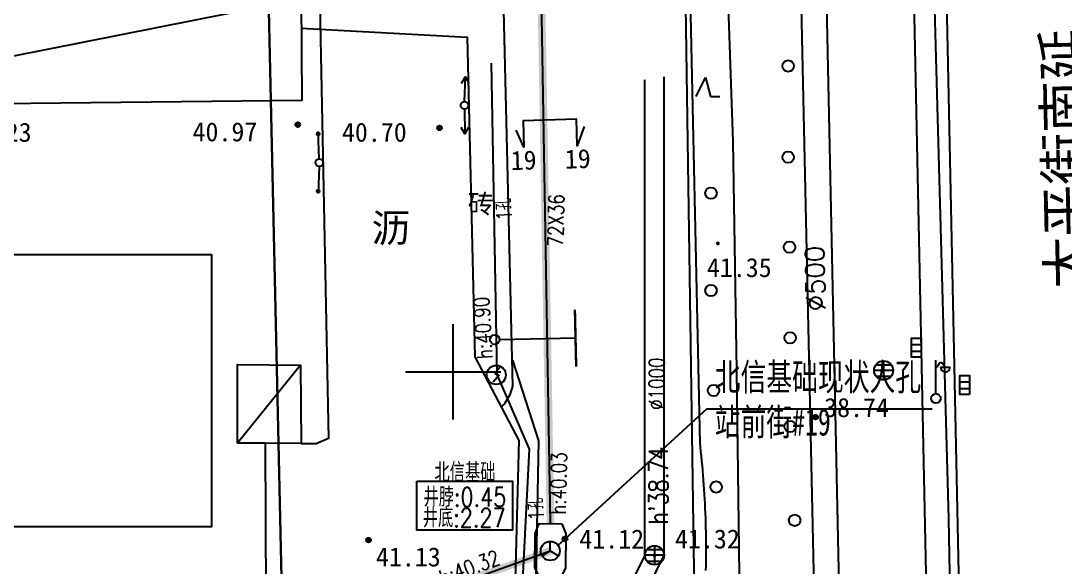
# Model space of a CAD drawing. Extents: x 501830 to 502977, y 299930 to 300245.
# Drawn here: x 502577.3 to 502632.1, y 300139.8 to 300168.4 of the extents above; entities that cross this region are included whole.
import ezdxf
from ezdxf.enums import TextEntityAlignment as Align
from ezdxf.lldxf.tags import DXFTag

# ---------------------------------------------------------------- set-up
doc = ezdxf.new("R2010")
doc.units = 0
doc.linetypes.add('2312', pattern=[0.3, 0.2, -0.1])
for name, color, linetype in [('BJ02', 7, 'Continuous'), ('BJ03', 7, 'Continuous'), ('BJ04', 7, 'Continuous'), ('BJ05', 7, 'Continuous'), ('BJ08', 7, 'Continuous'), ('BJ09', 7, 'Continuous'), ('TK', 7, 'Continuous'), ('新建北信', 13, 'Continuous'), ('燃气注记', 6, 'Continuous'), ('燃气管线', 6, 'Continuous'), ('电信井', 3, 'Continuous'), ('电信断面图及编号', 3, 'Continuous'), ('电信注记', 3, 'Continuous'), ('电信管线', 3, 'Continuous'), ('电信高程表', 3, 'Continuous'), ('电力井', 1, 'Continuous'), ('电力注记', 1, 'Continuous'), ('电力管线', 1, 'Continuous'), ('电力高程表', 1, 'Continuous'), ('雨水井', 34, 'Continuous'), ('雨水注记', 34, 'Continuous'), ('雨水管线', 34, 'Continuous'), ('雨水高程表', 34, 'Continuous')]:
    doc.layers.add(name, color=color, linetype=linetype)
doc.layers.add('道路红线', color=11, linetype='Continuous', lineweight=30)
doc.styles.add('HZ', font='simplex.shx', dxfattribs={"bigfont": 'hztxt'})
doc.styles.add('HZTXT', font='romans', dxfattribs={"width": 0.7, "height": 4, "bigfont": 'HZTXT'})
doc.styles.get("Standard").update_dxf_attribs({"font": 'SIMFANG.TTF'})
doc.styles.add('宋体', font='SimSun.ttf')
doc.styles.add('粗等线', font='SIMHEI.TTF')
doc.linetypes.add('45003', pattern='A,1e-05,[136,bjxx.shx,S=0.075,R=0,X=-1e-05,Y=0],0.15', length=0.15001)
tags = doc.linetypes.add('DL', pattern='A,15,-4.925,[130,ltypeshp.shx,S=0.5,R=330,X=-0.15,Y=0.433],0,[130,ltypeshp.shx,S=0.4,R=90,X=0,Y=0],-0.15,[130,ltypeshp.shx,S=0.5,R=150,X=0,Y=-0.433],-4.925,15', length=40).pattern_tags.tags
tags[32:33] = [DXFTag(74, 4), DXFTag(75, 0), DXFTag(340, '0'), DXFTag(46, 1.0), DXFTag(50, 0.0), DXFTag(44, 0.0), DXFTag(45, 0.0)]
tags[30:31] = [DXFTag(74, 4), DXFTag(75, 0), DXFTag(340, '0'), DXFTag(46, 1.0), DXFTag(50, 0.0), DXFTag(44, 0.0), DXFTag(45, 0.0)]
tags[4:5] = [DXFTag(74, 4), DXFTag(75, 0), DXFTag(340, '0'), DXFTag(46, 1.0), DXFTag(50, 0.0), DXFTag(44, 0.0), DXFTag(45, 0.0)]
tags = doc.linetypes.add('DX', pattern='A,15,-5,[130,ltypeshp.shx,S=1,R=330,X=0,Y=0],-5,15', length=40).pattern_tags.tags
tags[16:17] = [DXFTag(74, 4), DXFTag(75, 0), DXFTag(340, '0'), DXFTag(46, 1.0), DXFTag(50, 0.0), DXFTag(44, 0.0), DXFTag(45, 0.0)]
tags[14:15] = [DXFTag(74, 4), DXFTag(75, 0), DXFTag(340, '0'), DXFTag(46, 1.0), DXFTag(50, 0.0), DXFTag(44, 0.0), DXFTag(45, 0.0)]
tags[4:5] = [DXFTag(74, 4), DXFTag(75, 0), DXFTag(340, '0'), DXFTag(46, 1.0), DXFTag(50, 0.0), DXFTag(44, 0.0), DXFTag(45, 0.0)]
doc.linetypes.add('TRQZ', pattern='A,15,[130,ltypeshp.shx,S=0.6,R=0,X=0,Y=0],-2.5,[133,ltypeshp.shx,S=0.05,R=0,X=0,Y=0],-2.5,[130,ltypeshp.shx,S=0.6,R=0,X=0,Y=0],15', length=35)

# ---------------------------------------------------------------- blocks, each defined once
blk = doc.blocks.new('831')
for radius in [0.25, 0.15, 0.05]:
    blk.add_circle((0, 0), radius)
blk = doc.blocks.new('5443')
for p, q in [((1, 0), (-1, 0)), ((-0.8, 0.6), (0.8, 0.6)), ((0, 0.99), (0, -0.99)), ((-0.8, -0.6), (0.8, -0.6))]:
    blk.add_line(p, q)
blk.add_circle((0, 0), 1)
blk = doc.blocks.new('5444')
for p, q in [((-0.34, 0.5), (-0.34, -0.5)), ((0.34, 0.5), (0.34, -0.5))]:
    blk.add_line(p, q)
blk.add_lwpolyline([(-1, -0.5), (-1, 0.5), (1, 0.5), (1, -0.5)], close=True)
blk = doc.blocks.new('9371')
blk.add_circle((0, 0), 0.6)
blk = doc.blocks.new('9373')
for p, q in [((-1.5, 0), (-0.5, 2)), ((-0.5, 2), (0, 0)), ((0, 0), (1, 0))]:
    blk.add_line(p, q)
blk = doc.blocks.new('35211')
for p, q in [((0, 0.5), (0, 4)), ((0, 3.29), (0.19, 3.39)), ((0.19, 3.39), (0.39, 3.69)), ((0.39, 3.69), (0.49, 3.79)), ((0.49, 3.79), (0.69, 3.69)), ((0.49, 3.29), (1.49, 3.29)), ((0.69, 3.69), (0.89, 3.39)), ((0.89, 3.39), (0.99, 3.29))]:
    blk.add_line(p, q)
blk.add_circle((0, 0), 0.5)
blk.add_arc((0.99, 3.29), 0.5, 179, 0)
blk = doc.blocks.new('GC200')
at = {"linetype": 'Continuous', "const_width": 0.2, "flags": 128}
blk.add_lwpolyline([(-0.1, 0, 1), (0.1, 0, 1)], format="xyb", close=True, dxfattribs=at)
blk = doc.blocks.new('通信井')
for q in [(-0.433, -0.25), (0, 0.5), (0.433, -0.25)]:
    blk.add_line((0, 0), q)
at = {"lineweight": -3}
blk.add_circle((0, 0), 0.5, dxfattribs=at)
blk = doc.blocks.new('雨水井')
at = {"lineweight": -3}
for p, q in [((0.5, 0), (-0.5, 0)), ((-0.4, 0.3), (0.4, 0.3)), ((0, 0.495), (0, -0.495)), ((-0.4, -0.3), (0.4, -0.3))]:
    blk.add_line(p, q, dxfattribs=at)
blk.add_circle((0, 0), 0.5, dxfattribs=at)
blk = doc.blocks.new('电力井')
at = {"lineweight": -3}
for p, q in [((0.192, 0.395), (-0.079, 0.068)), ((-0.079, 0.068), (0.152, -0.017)), ((0.152, -0.017), (-0.164, -0.373))]:
    blk.add_line(p, q, dxfattribs=at)
blk.add_circle((0, 0), 0.5, dxfattribs=at)
blk = doc.blocks.new('acfgw')
at = {"color": 4}
for p, q in [((0, -5), (0, 5)), ((-5, 0), (5, 0))]:
    blk.add_line(p, q, dxfattribs=at)

msp = doc.modelspace()

# ---------------------------------------------------------------- linework, layer by layer
at = {"layer": 'BJ02', "linetype": 'Continuous'}
for points in [[(502563.589, 300163.913), (502563.589, 300169.153), (502582.522, 300169.397), (502585.334, 300169.432), (502588.215, 300169.467), (502592.022, 300169.572), (502592.057, 300164.227), (502563.589, 300163.913)], [(502588.695, 300146.271), (502588.695, 300150.393), (502591.988, 300150.358), (502592.022, 300146.246), (502590.136, 300146.271), (502588.695, 300146.271)]]:
    msp.add_lwpolyline(points, close=True, dxfattribs=at)
at = {"layer": 'BJ02', "linetype": 'Continuous', "flags": 128}
for points in [[(502592.022, 300169.572), (502563.589, 300163.913)], [(502592.032, 300168.035), (502600.729, 300167.555), (502601.14, 300150.787), (502603.44, 300146.405), (502603.248, 300139.141), (502598.031, 300133.548)], [(502591.988, 300150.358), (502588.695, 300146.271)], [(502590.136, 300146.271), (502590.17, 300138.201)]]:
    msp.add_lwpolyline(points, dxfattribs=at)
for points, elevation in [([(502540.92, 300156.153), (502587.346, 300156.153)], 50.848), ([(502587.346, 300141.883), (502587.346, 300156.153)], 56.079), ([(502587.346, 300141.883), (502561.57, 300141.883)], 56.079)]:
    msp.add_lwpolyline(points, dxfattribs=dict(at, elevation=elevation))
at = {"layer": 'BJ04', "linetype": 'Continuous', "flags": 128}
for points in [[(502592.227, 300200), (502592.642, 300187.571), (502593.463, 300146.515), (502592.811, 300146.236), (502592.022, 300146.236)], [(502613.263, 300139.586), (502613.268, 300139.835), (502613.272, 300140.085), (502613.275, 300140.335), (502613.276, 300140.585), (502613.276, 300140.835), (502613.275, 300141.085), (502613.273, 300141.335), (502613.269, 300141.585), (502613.264, 300141.835), (502613.257, 300142.085), (502613.25, 300142.335), (502613.24, 300142.585), (502613.23, 300142.835), (502613.218, 300143.084), (502613.205, 300143.334), (502613.191, 300143.584), (502613.175, 300143.833), (502613.158, 300144.083), (502613.14, 300144.332), (502613.121, 300144.581), (502613.1, 300144.83), (502613.078, 300145.079), (502613.054, 300145.328), (502613.029, 300145.577), (502613.003, 300145.826), (502612.976, 300146.074), (502612.953, 300146.271), (502611.784, 300200)], [(502603.132, 300149.247), (502602.258, 300185.772)], [(502617.923, 300183.726), (502618.182, 300172.354), (502619.043, 300133.154), (502621.176, 300027.563)], [(502627.247, 300027.703), (502626.27, 300070.213), (502623.897, 300183.674)], [(502625.587, 300183.66), (502628.859, 300027.738)], [(502602.433, 300151.701), (502606.432, 300151.79)]]:
    msp.add_lwpolyline(points, dxfattribs=at)
at = {"layer": 'BJ04', "linetype": '45003', "ltscale": 5, "flags": 128}
for points in [[(502614.131, 300183.759), (502614.31, 300172.702), (502614.672, 300162.076), (502614.865, 300150.079), (502615.031, 300138.047), (502615.242, 300126.149), (502615.551, 300115.179)], [(502625.189, 300171.598), (502625.978, 300142.288), (502626.355, 300122.48), (502626.629, 300102.707), (502627.118, 300080.888), (502627.667, 300058.6), (502628.164, 300037.051), (502628.413, 300027.738)]]:
    msp.add_lwpolyline(points, dxfattribs=at)
at = {"layer": 'BJ04', "linetype": 'Continuous', "const_width": 0.125, "flags": 128}
msp.add_lwpolyline([(502606.388, 300153.269), (502606.455, 300150.283)], dxfattribs=at)
at = {"layer": 'BJ04', "linetype": 'Continuous', "elevation": 41.897, "flags": 128}
msp.add_lwpolyline([(502603.112, 300150.621), (502604.481, 300146.381), (502604.345, 300139.142), (502602.712, 300134.96)], dxfattribs=at)
at = {"layer": 'BJ04', "linetype": 'Continuous'}
msp.add_lwpolyline([(502602.525, 300148.148, 0.085465), (502602.984, 300148.821, 0.047071), (502603.132, 300149.247)], format="xyb", dxfattribs=at)
msp.add_circle((502602.183, 300151.695), 0.25, dxfattribs=at)
at = {"layer": 'BJ05', "linetype": 'Continuous', "flags": 128}
for points in [[(502600.433, 300165.142), (502600.644, 300165.482), (502600.833, 300165.13)], [(502600.603, 300164.183), (502600.644, 300165.482)], [(502600.6, 300163.783), (502600.62, 300162.483)], [(502592.975, 300161.178), (502592.916, 300162.602)], [(502600.815, 300162.833), (502600.62, 300162.483), (502600.415, 300162.826)], [(502592.975, 300160.778), (502592.917, 300159.354)]]:
    msp.add_lwpolyline(points, dxfattribs=at)
at = {"layer": 'BJ05', "linetype": 'Continuous'}
for centre, radius in [((502600.597, 300163.983), 0.2), ((502600.597, 300163.983), 0.2), ((502592.921, 300162.478), 0.0748), ((502592.983, 300160.978), 0.2), ((502592.983, 300160.978), 0.2), ((502592.922, 300159.479), 0.0748)]:
    msp.add_circle(centre, radius, dxfattribs=at)
at = {"layer": '新建北信', "color": 40}
msp.add_line((502613.314, 300148.058), (502605.474, 300140.889), dxfattribs=at)
at = {"layer": '新建北信', "color": 41}
msp.add_line((502613.314, 300148.058), (502625.132, 300148.058), dxfattribs=at)
at = {"layer": '新建北信', "color": 40, "linetype": '2312', "ltscale": 8, "const_width": 0.4, "elevation": 41.241}
msp.add_lwpolyline([(502605.108, 300142.044), (502604.44, 300180.9)], dxfattribs=at)
at = {"layer": '新建北信', "color": 40, "linetype": '2312', "ltscale": 8, "const_width": 0.4}
msp.add_lwpolyline([(502592.43, 300136.06), (502605.099, 300140.615)], dxfattribs=at)
at = {"layer": '燃气管线', "linetype": 'TRQZ', "ltscale": 0.4}
for points in [[(502611.741, 300200), (502612.729, 300132.52)], [(502619.309, 300182.419), (502620.549, 300123.989)]]:
    msp.add_lwpolyline(points, dxfattribs=at)
at = {"layer": '电信井', "linetype": 'Continuous', "elevation": 41.241, "flags": 128}
msp.add_lwpolyline([(502605.708, 300142.04), (502605.905, 300141.51), (502605.894, 300139.71), (502605.692, 300139.311), (502604.492, 300139.318), (502604.294, 300139.719), (502604.305, 300141.519), (502604.508, 300142.047), (502605.708, 300142.04)], dxfattribs=at)
at = {"layer": '电信断面图及编号'}
msp.add_lwpolyline([(502606.878, 300162.872), (502606.512, 300161.859), (502606.473, 300163.253), (502603.676, 300163.171), (502603.716, 300161.781), (502603.314, 300162.672)], dxfattribs=at)
at = {"layer": '电信注记', "linetype": 'Continuous'}
msp.add_lwpolyline([(502598.098, 300144.277), (502603.112, 300144.277), (502603.112, 300141.706), (502598.098, 300141.706)], close=True, dxfattribs=at)
at = {"layer": '电信管线', "linetype": 'DX', "ltscale": 0.5, "elevation": 41.241, "flags": 128}
msp.add_lwpolyline([(502605.108, 300142.044), (502604.44, 300180.9)], dxfattribs=at)
at = {"layer": '电信管线', "linetype": 'Continuous', "ltscale": 0.5, "flags": 128}
msp.add_lwpolyline([(502592.43, 300136.06), (502605.099, 300140.615)], dxfattribs=at)
at = {"layer": '电力管线', "linetype": 'DL', "ltscale": 0.5, "flags": 128}
msp.add_lwpolyline([(502601.993, 300166.193), (502602.301, 300149.867), (502603.988, 300145.953), (502603.635, 300139.08), (502601.674, 300136.081), (502600.813, 300129.764), (502595.612, 300120.413), (502590.396, 300113.826)], dxfattribs=at)
at = {"layer": '道路红线', "color": 40}
msp.add_line((502591.242, 300127.988), (502589.636, 300200), dxfattribs=at)
at = {"layer": '雨水管线', "linetype": 'Continuous', "flags": 128}
for points, elevation in [([(502610.065, 300140.383), (502610.065, 300165.318)], 41.325), ([(502611.065, 300140.383), (502611.065, 300165.468)], 41.325), ([(502610.065, 300140.383), (502597.878, 300115.705)], 41.325), ([(502598.801, 300115.325), (502611.065, 300140.383)], 41.452)]:
    msp.add_lwpolyline(points, dxfattribs=dict(at, elevation=elevation))

# ---------------------------------------------------------------- block references
at = {"layer": 'BJ03', "linetype": 'Continuous', "xscale": 0.5, "yscale": 0.5, "zscale": 0.5}
msp.add_blockref('35211', (502625.326, 300148.611), dxfattribs=at)
at = {"layer": 'BJ05', "linetype": 'Continuous', "xscale": 0.5, "yscale": 0.5, "zscale": 0.5, "rotation": 90}
for p in [(502624.297, 300151.266), (502626.835, 300149.31)]:
    msp.add_blockref('5444', p, dxfattribs=at)
at = {"layer": 'BJ05', "linetype": 'Continuous', "xscale": 0.5, "yscale": 0.5, "zscale": 0.5}
msp.add_blockref('5443', (502622.582, 300150.079), dxfattribs=at)
at = {"layer": 'BJ08', "linetype": 'Continuous', "xscale": 0.5, "yscale": 0.5, "zscale": 0.5}
for name, p in [('831', (502591.848, 300162.969, 40.97)), ('831', (502599.29, 300162.795, 40.7)), ('GC200', (502613.886, 300156.74, 41.359)), ('831', (502619.012, 300147.633, 38.74)), ('831', (502595.564, 300141.183, 41.13)), ('831', (502605.868, 300141.241, 41.12)), ('GC200', (502610.565, 300140.383, 41.325))]:
    msp.add_blockref(name, p, dxfattribs=at)
at = {"layer": 'BJ09', "linetype": 'Continuous', "xscale": 0.5, "yscale": 0.5, "zscale": 0.5}
for name, p in [('9371', (502617.574, 300166.044)), ('9373', (502613.493, 300164.437)), ('9371', (502617.574, 300161.258)), ('9371', (502613.527, 300159.371)), ('9371', (502617.643, 300156.541)), ('9371', (502613.527, 300154.271)), ('9371', (502617.677, 300151.79)), ('9371', (502613.664, 300149.031)), ('9371', (502617.677, 300147.144)), ('9371', (502613.802, 300143.965)), ('9371', (502617.917, 300142.218))]:
    msp.add_blockref(name, p, dxfattribs=at)
at = {"layer": 'TK', "linetype": 'Continuous', "xscale": 0.5, "yscale": 0.5}
msp.add_blockref('acfgw', (502600, 300150), dxfattribs=at)
at = {"layer": '电信井', "linetype": 'Continuous', "ltscale": 0.5}
msp.add_blockref('通信井', (502605.099, 300140.615, 41.241), dxfattribs=at)
at = {"layer": '电力井'}
msp.add_blockref('电力井', (502602.265, 300149.842, 42.565), dxfattribs=at)
at = {"layer": '雨水井'}
msp.add_blockref('雨水井', (502610.565, 300140.383, 41.325), dxfattribs=at)

# ---------------------------------------------------------------- texts
at = {"layer": 'BJ04', "linetype": 'Continuous'}
msp.add_text('砖', height=1, dxfattribs=at).set_placement((502601.455, 300158.808), align=Align.MIDDLE_CENTER)
msp.add_text('沥', height=1.5, dxfattribs=at).set_placement((502596.74, 300157.557), align=Align.MIDDLE)
at = {"layer": 'BJ08', "linetype": 'Continuous'}
for s, p in [('41.23', (502574.489, 300162.068)), ('40.97', (502586.329, 300162.092)), ('40.70', (502594.166, 300162.071)), ('38.74', (502619.462, 300147.633)), ('41.12', (502606.62, 300140.739)), ('41.13', (502595.949, 300139.801))]:
    msp.add_text(s, height=1, dxfattribs=at).set_placement(p)
for s, p in [('41.35', (502613.31, 300155.473, 41.359)), ('41.32', (502611.639, 300141.243, 41.325))]:
    msp.add_text(s, height=1, dxfattribs=at).set_placement(p, align=Align.MIDDLE_LEFT)
at = {"layer": '新建北信', "color": 1, "insert": (502613.723, 300150.446), "char_height": 1.4175, "attachment_point": 1, "style": 'HZTXT'}
msp.add_mtext('{\\fSimSun|b0|i0|c134|p2;北信基础现状人孔\\P站前街#19}', dxfattribs=at)
at = {"layer": '燃气注记', "style": 'HZ'}
msp.add_text('%%c500', height=1, rotation=91.215, dxfattribs=at).set_placement((502619.53, 300153.197))
at = {"layer": '电信断面图及编号', "style": '粗等线'}
for p in [(502603.697, 300161.096), (502606.538, 300161.17)]:
    msp.add_text('19', height=1, rotation=1.8476, dxfattribs=at).set_placement(p, align=Align.MIDDLE)
at = {"layer": '电信注记', "style": 'HZ', "width": 0.8}
msp.add_text('72X36', height=0.8, rotation=88.5928, dxfattribs=at).set_placement((502605.758, 300156.568, 41.79))
for s, p in [('北信基础', (502600.621, 300144.777)), ('井脖:0.45', (502600.616, 300143.482)), ('井底:2.27', (502600.58, 300142.4))]:
    msp.add_text(s, height=1, dxfattribs=at).set_placement(p, align=Align.MIDDLE)
at = {"layer": '电信高程表', "style": 'HZ', "width": 0.8}
for s, rotation, p in [('h:40.03', 89.0044, (502605.906, 300142.513, -41.528)), ('h:40.32', 20.3333, (502599.466, 300138.797, -41.528))]:
    msp.add_text(s, height=0.8, rotation=rotation, dxfattribs=at).set_placement(p)
at = {"layer": '电力注记', "style": 'HZ', "width": 0.8}
for p in [(502603.093, 300157.952), (502604.772, 300142.222)]:
    msp.add_text('1孔', height=0.8, rotation=92.5692, dxfattribs=at).set_placement(p)
at = {"layer": '电力高程表', "style": 'HZ', "width": 0.8}
msp.add_text('h:40.90', height=0.8, rotation=93.4519, dxfattribs=at).set_placement((502602.065, 300150.704))
at = {"layer": '道路红线', "color": 40, "style": '宋体'}
msp.add_text('太平街南延', height=2, rotation=91.2791, dxfattribs=at).set_placement((502633.652, 300161.22), align=Align.BOTTOM_CENTER)
at = {"layer": '雨水注记', "style": 'HZ', "width": 0.8}
msp.add_text('%%C1000', height=0.8, rotation=89.5816, dxfattribs=at).set_placement((502611.065, 300148.008, 41.325))
at = {"layer": '雨水高程表', "style": 'HZ', "width": 0.8}
msp.add_text("h'38.74", height=1, rotation=90, dxfattribs=at).set_placement((502610.771, 300144.047), align=Align.MIDDLE)

doc.saveas('drawing.dxf')
